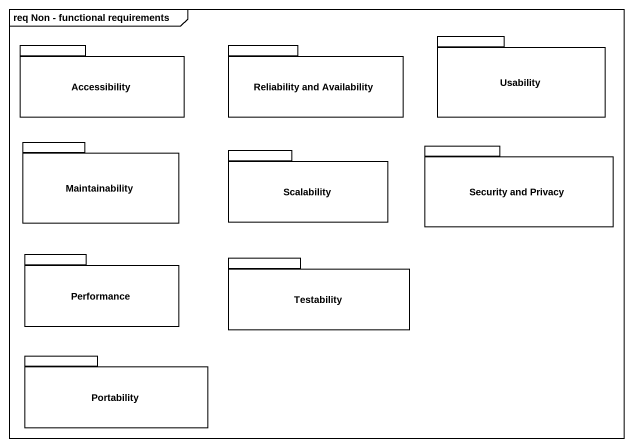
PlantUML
@startuml
mainframe req Non - functional requirements
package Accessibility {
}
package "Reliability and Availability" as Reliability_and_Availability {
}
package Usability {
}
package Maintainability {
}
package Scalability {
}
package "Security and Privacy" as Security_and_Privacy {
}
package Performance {
}
package Testability {
}
package Portability {
}
@enduml
